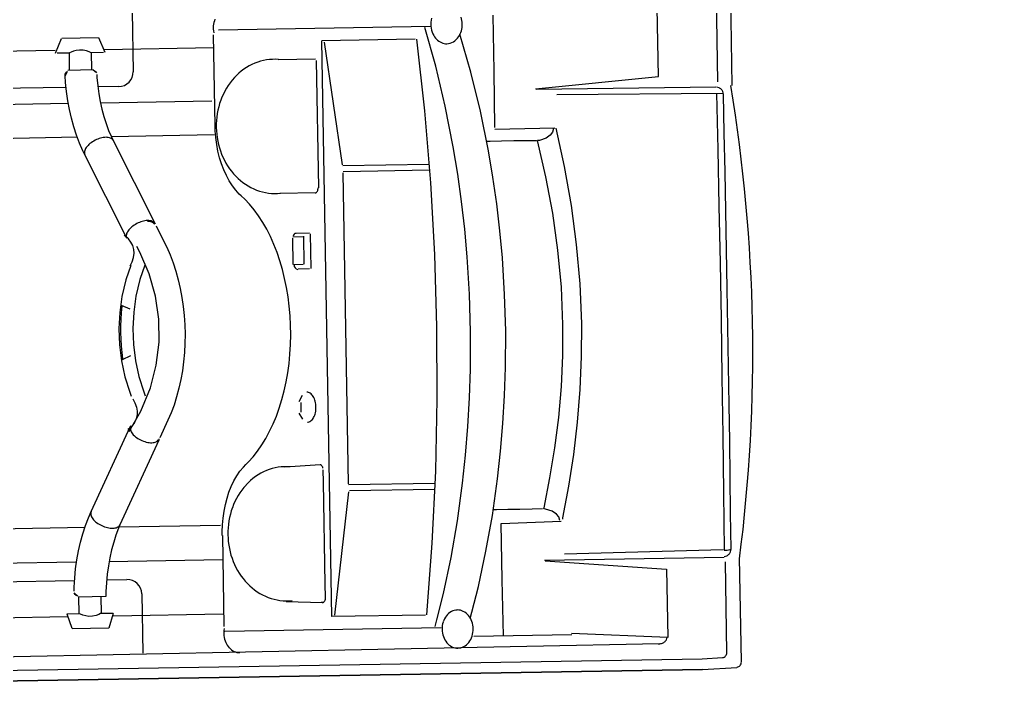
# Model space of a CAD drawing. Header units: metres. Extents: x 511.7 to 565.1, y 73.9 to 159.1.
# Drawn here: x 529.064 to 530.132, y 152.809 to 153.538 of the extents above; entities that cross this region are included whole.
import ezdxf

# ---------------------------------------------------------------- set-up
doc = ezdxf.new("R2010")
doc.units = ezdxf.units.M
doc.header["$MEASUREMENT"] = 0
doc.layers.get('0').update_dxf_attribs({"lineweight": 25})
doc.layers.add('fixtures', color=237, linetype='Continuous')
doc.layers.add('SEXER', color=5, linetype='Continuous')

# ---------------------------------------------------------------- blocks, each defined once
blk = doc.blocks.new('gdfg')
at = {"layer": 'fixtures'}
for p, q in [((10023.2, 8832.213), (10076.009, 8837.838)), ((10076.021, 8837.835), (10023.2, 8832.21)), ((10075.924, 8837.253), (10023.26, 8831.644)), ((10025.638, 8831.052), (10070.322, 8835.961)), ((10106.355, 8834.691), (10057.253, 8829.461)), ((10096.302, 8834.612), (10057.271, 8830.46)), ((10053.606, 8830.857), (10053.267, 8834.022)), ((10070.355, 8833.809), (10057.502, 8832.434)), ((10057.173, 8833.043), (10055.215, 8832.833)), ((10056.979, 8827.584), (10107.175, 8832.951)), ((10057.17, 8833.053), (10057.498, 8832.296)), ((10048.983, 8832.459), (10037.401, 8831.221)), ((10055.196, 8832.842), (10055.035, 8832.033)), ((10023.2, 8832.213), (10021.368, 8831.948)), ((10049.028, 8832.2), (10049.549, 8827.344)), ((10055.023, 8832.168), (10049.147, 8831.54)), ((10055.691, 8832.092), (10055.038, 8832.022)), ((10055.691, 8832.093), (10055.692, 8832.093)), ((10055.786, 8831.206), (10055.691, 8832.092)), ((10055.692, 8832.093), (10055.729, 8832.116)), ((10055.729, 8832.116), (10055.814, 8832.165)), ((10055.814, 8832.165), (10055.952, 8832.23)), ((10055.952, 8832.23), (10056.139, 8832.29)), ((10056.139, 8832.29), (10056.331, 8832.316)), ((10056.331, 8832.316), (10056.499, 8832.31)), ((10056.499, 8832.31), (10056.653, 8832.283)), ((10056.653, 8832.283), (10056.784, 8832.247)), ((10056.784, 8832.247), (10056.857, 8832.222)), ((10056.857, 8832.222), (10056.865, 8832.219)), ((10057.518, 8832.288), (10056.865, 8832.218)), ((10056.865, 8832.218), (10056.96, 8831.331)), ((10021.14, 8831.61), (10021.745, 8826.04)), ((10023.261, 8831.643), (10022.175, 8831.48)), ((10030.365, 8830.979), (10035.601, 8831.539)), ((10034.027, 8831.372), (10034.358, 8828.379)), ((10055.506, 8831.176), (10056.99, 8831.335)), ((10021.964, 8831.198), (10022.481, 8826.34)), ((10025.211, 8830.677), (10030.388, 8830.916)), ((10037.663, 8830.832), (10037.444, 8829.389)), ((10037.724, 8831.189), (10037.663, 8830.832)), ((10038.305, 8830.627), (10043.302, 8831.163)), ((10043.152, 8831.067), (10043.002, 8824.393)), ((10043.302, 8831.163), (10046.607, 8800.362)), ((10055.534, 8830.905), (10055.52, 8831.144)), ((10055.548, 8830.437), (10055.534, 8830.905)), ((10057.018, 8831.284), (10057.104, 8831.257)), ((10057.225, 8831.128), (10057.018, 8831.284)), ((10057.104, 8831.257), (10057.176, 8831.203)), ((10057.176, 8831.203), (10057.225, 8831.128)), ((10057.246, 8831.041), (10057.26, 8830.814)), ((10057.26, 8830.814), (10057.275, 8830.318)), ((10025.602, 8827.006), (10025.211, 8830.677)), ((10035.826, 8830.247), (10035.603, 8828.839)), ((10035.888, 8830.596), (10035.826, 8830.247)), ((10038.298, 8826.746), (10038.24, 8830.617)), ((10043.894, 8830.446), (10043.85, 8830.443)), ((10043.863, 8830.447), (10043.877, 8830.448)), ((10043.864, 8830.443), (10043.944, 8830.451)), ((10045.829, 8830.565), (10043.877, 8830.448)), ((10055.569, 8830.279), (10054.467, 8830.162)), ((10055.545, 8829.975), (10055.548, 8830.437)), ((10057.275, 8830.318), (10057.271, 8829.825)), ((10043.74, 8830.159), (10043.816, 8829.453)), ((10055.524, 8829.52), (10055.545, 8829.975)), ((10057.271, 8829.825), (10057.247, 8829.337)), ((10037.444, 8829.389), (10037.209, 8827.422)), ((10043.816, 8829.453), (10044.401, 8823.992)), ((10055.529, 8829.278), (10049.426, 8828.625)), ((10055.485, 8829.076), (10055.524, 8829.52)), ((10057.247, 8829.337), (10057.203, 8828.855)), ((10035.603, 8828.839), (10035.364, 8826.919)), ((10055.358, 8828.228), (10055.43, 8828.644)), ((10055.43, 8828.644), (10055.485, 8829.076)), ((10057.203, 8828.855), (10057.139, 8828.382)), ((10034.358, 8828.379), (10034.688, 8825.363)), ((10055.271, 8827.829), (10055.358, 8828.228)), ((10057.139, 8828.382), (10057.056, 8827.919)), ((10055.168, 8827.45), (10055.271, 8827.829)), ((10057.056, 8827.919), (10056.952, 8827.468)), ((10032.18, 8827.115), (10022.572, 8826.087)), ((10032.144, 8827.144), (10025.602, 8827.006)), ((10037.209, 8827.422), (10037.043, 8825.42)), ((10049.574, 8827.347), (10049.593, 8827.149)), ((10049.593, 8827.149), (10049.613, 8826.775)), ((10049.719, 8826.809), (10055.153, 8827.39)), ((10053.429, 8822.538), (10055.109, 8827.261)), ((10055.109, 8827.261), (10055.168, 8827.45)), ((10056.83, 8827.031), (10056.717, 8826.689)), ((10056.952, 8827.468), (10056.83, 8827.031)), ((10022.663, 8825.701), (10031.135, 8826.691)), ((10035.364, 8826.919), (10035.192, 8824.966)), ((10038.459, 8822.877), (10038.298, 8826.746)), ((10049.613, 8826.775), (10049.613, 8826.403)), ((10056.717, 8826.689), (10055.037, 8821.966)), ((10049.594, 8826.035), (10049.555, 8825.675)), ((10049.613, 8826.403), (10049.594, 8826.035)), ((10022.243, 8825.635), (10022.437, 8823.714)), ((10022.915, 8822.645), (10022.608, 8825.718)), ((10037.043, 8825.42), (10036.946, 8823.393)), ((10049.555, 8825.675), (10049.496, 8825.325)), ((10034.688, 8825.363), (10031.472, 8824.943)), ((10031.55, 8824.915), (10031.628, 8824.736)), ((10035.192, 8824.966), (10035.09, 8822.988)), ((10049.419, 8824.988), (10049.323, 8824.666)), ((10049.496, 8825.325), (10049.419, 8824.988)), ((10031.398, 8824.768), (10031.232, 8823.043)), ((10031.406, 8824.837), (10031.398, 8824.768)), ((10031.628, 8824.736), (10031.759, 8824.593)), ((10031.759, 8824.593), (10032.007, 8824.45)), ((10032.007, 8824.45), (10032.37, 8824.378)), ((10032.37, 8824.378), (10032.472, 8824.379)), ((10032.472, 8824.379), (10032.464, 8824.314)), ((10032.538, 8824.385), (10033.088, 8824.448)), ((10033.088, 8824.448), (10033.744, 8824.52)), ((10033.744, 8824.52), (10034.386, 8824.587)), ((10034.386, 8824.587), (10035.003, 8824.648)), ((10035.003, 8824.648), (10035.149, 8824.661)), ((10049.209, 8824.362), (10049.077, 8824.078)), ((10049.323, 8824.666), (10049.209, 8824.362)), ((10032.464, 8824.314), (10032.288, 8822.686)), ((10038.418, 8823.851), (10042.96, 8824.338)), ((10038.431, 8823.535), (10043.048, 8824.03)), ((10043.058, 8823.975), (10044.843, 8807.335)), ((10044.401, 8823.992), (10044.471, 8823.343)), ((10048.93, 8823.815), (10048.766, 8823.577)), ((10049.077, 8824.078), (10048.93, 8823.815)), ((10022.437, 8823.714), (10022.634, 8821.787)), ((10036.946, 8823.393), (10036.918, 8821.865)), ((10044.666, 8823.09), (10046.256, 8823.336)), ((10046.256, 8823.336), (10046.562, 8823.384)), ((10048.52, 8823.278), (10048.294, 8822.978)), ((10048.642, 8823.424), (10048.52, 8823.278)), ((10048.766, 8823.577), (10048.642, 8823.424)), ((10031.232, 8823.043), (10031.124, 8821.308)), ((10035.09, 8822.988), (10035.059, 8821.496)), ((10038.721, 8819.002), (10038.459, 8822.877)), ((10048.294, 8822.978), (10048.082, 8822.652)), ((10023.231, 8819.558), (10022.915, 8822.645)), ((10032.288, 8822.686), (10032.169, 8821.05)), ((10047.883, 8822.302), (10047.7, 8821.929)), ((10048.082, 8822.652), (10047.883, 8822.302)), ((10053.034, 8821.427), (10053.387, 8822.418)), ((10055.061, 8822.219), (10054.539, 8821.076)), ((10022.634, 8821.787), (10022.835, 8819.851)), ((10036.918, 8821.865), (10036.93, 8820.328)), ((10047.7, 8821.929), (10047.532, 8821.535)), ((10054.748, 8821.509), (10054.82, 8821.707)), ((10054.82, 8821.707), (10054.933, 8821.896)), ((10054.933, 8821.896), (10055.086, 8822.071)), ((10055.086, 8822.071), (10055.134, 8822.116)), ((10031.124, 8821.308), (10031.077, 8819.568)), ((10035.059, 8821.496), (10035.066, 8819.997)), ((10047.532, 8821.535), (10047.381, 8821.121)), ((10052.902, 8821.023), (10053.034, 8821.427)), ((10054.718, 8821.303), (10054.748, 8821.509)), ((10054.731, 8821.091), (10054.718, 8821.303)), ((10032.169, 8821.05), (10032.111, 8819.409)), ((10045.807, 8820.729), (10046.035, 8820.425)), ((10047.246, 8820.688), (10047.129, 8820.239)), ((10047.381, 8821.121), (10047.246, 8820.688)), ((10052.782, 8820.584), (10052.902, 8821.023)), ((10054.539, 8821.076), (10054.135, 8819.772)), ((10054.785, 8820.877), (10054.731, 8821.091)), ((10054.89, 8820.648), (10054.785, 8820.877)), ((10055.025, 8820.443), (10054.89, 8820.648)), ((10036.93, 8820.328), (10036.98, 8818.785)), ((10045.936, 8820.351), (10045.991, 8819.839)), ((10047.129, 8820.239), (10047.03, 8819.775)), ((10052.601, 8819.667), (10052.682, 8820.131)), ((10052.682, 8820.131), (10052.782, 8820.584)), ((10054.47, 8820.02), (10054.369, 8820.227)), ((10055.218, 8820.1), (10055.117, 8820.307)), ((10055.548, 8819.308), (10055.218, 8820.1)), ((10022.835, 8819.851), (10023.037, 8817.911)), ((10023.554, 8816.463), (10023.231, 8819.558)), ((10031.077, 8819.568), (10031.092, 8817.795)), ((10035.066, 8819.997), (10035.113, 8818.492)), ((10046.103, 8819.787), (10045.945, 8819.443)), ((10047.03, 8819.775), (10046.95, 8819.298)), ((10052.54, 8819.192), (10052.601, 8819.667)), ((10054.135, 8819.772), (10053.929, 8818.536)), ((10054.8, 8819.228), (10054.47, 8820.02)), ((10032.111, 8819.409), (10032.116, 8817.738)), ((10039.085, 8815.133), (10038.721, 8819.002)), ((10046.95, 8819.298), (10046.888, 8818.809)), ((10052.499, 8818.709), (10052.54, 8819.192)), ((10055.061, 8818.398), (10054.8, 8819.228)), ((10055.808, 8818.478), (10055.548, 8819.308)), ((10035.113, 8818.492), (10035.198, 8816.984)), ((10036.98, 8818.785), (10037.069, 8817.24)), ((10046.888, 8818.809), (10046.845, 8818.312)), ((10052.478, 8818.22), (10052.499, 8818.709)), ((10053.929, 8818.536), (10053.887, 8817.29)), ((10055.995, 8817.624), (10055.808, 8818.478)), ((10046.845, 8818.312), (10046.821, 8817.807)), ((10052.477, 8817.727), (10052.478, 8818.22)), ((10055.248, 8817.545), (10055.061, 8818.398)), ((10055.759, 8818.4), (10055.329, 8818.14)), ((10023.037, 8817.911), (10023.255, 8815.843)), ((10031.092, 8817.795), (10031.175, 8816.022)), ((10032.116, 8817.738), (10032.188, 8816.067)), ((10046.821, 8817.807), (10046.817, 8817.297)), ((10052.495, 8817.231), (10052.477, 8817.727)), ((10055.358, 8816.676), (10055.248, 8817.545)), ((10056.105, 8816.756), (10055.995, 8817.624)), ((10035.198, 8816.984), (10035.366, 8815.025)), ((10037.069, 8817.24), (10037.243, 8815.232)), ((10046.817, 8817.297), (10046.832, 8816.783)), ((10052.533, 8816.734), (10052.495, 8817.231)), ((10053.887, 8817.29), (10054.009, 8816.057)), ((10023.883, 8813.366), (10023.554, 8816.463)), ((10046.832, 8816.783), (10046.866, 8816.269)), ((10052.59, 8816.239), (10052.533, 8816.734)), ((10055.39, 8815.801), (10055.358, 8816.676)), ((10056.138, 8815.881), (10056.105, 8816.756)), ((10023.255, 8815.843), (10023.475, 8813.774)), ((10031.175, 8816.022), (10031.328, 8814.253)), ((10032.188, 8816.067), (10032.33, 8814.4)), ((10046.866, 8816.269), (10046.92, 8815.755)), ((10052.666, 8815.748), (10052.59, 8816.239)), ((10054.009, 8816.057), (10054.296, 8814.848)), ((10055.346, 8814.936), (10055.39, 8815.801)), ((10056.093, 8815.016), (10056.138, 8815.881)), ((10046.92, 8815.755), (10046.993, 8815.244)), ((10052.762, 8815.262), (10052.666, 8815.748)), ((10052.875, 8814.783), (10052.762, 8815.262)), ((10055.595, 8815.666), (10056.069, 8815.503)), ((10035.366, 8815.025), (10035.598, 8813.071)), ((10037.243, 8815.232), (10037.481, 8813.228)), ((10039.55, 8811.278), (10039.085, 8815.133)), ((10046.993, 8815.244), (10047.084, 8814.738)), ((10047.084, 8814.738), (10047.193, 8814.239)), ((10053.008, 8814.314), (10052.875, 8814.783)), ((10054.296, 8814.848), (10054.744, 8813.676)), ((10055.211, 8814.025), (10055.346, 8814.936)), ((10055.958, 8814.105), (10056.093, 8815.016)), ((10031.328, 8814.253), (10031.604, 8812.147)), ((10032.33, 8814.4), (10032.593, 8812.416)), ((10047.193, 8814.239), (10047.321, 8813.749)), ((10053.158, 8813.855), (10053.008, 8814.314)), ((10023.475, 8813.774), (10023.696, 8811.698)), ((10047.321, 8813.749), (10047.465, 8813.27)), ((10053.325, 8813.41), (10053.158, 8813.855)), ((10054.744, 8813.676), (10055.345, 8812.561)), ((10055.013, 8813.229), (10055.211, 8814.025)), ((10055.761, 8813.309), (10055.958, 8814.105)), ((10024.207, 8810.336), (10023.883, 8813.366)), ((10037.481, 8813.228), (10037.782, 8811.238)), ((10047.465, 8813.27), (10047.627, 8812.804)), ((10053.51, 8812.979), (10053.325, 8813.41)), ((10055.806, 8813.344), (10055.717, 8813.115)), ((10035.598, 8813.071), (10035.895, 8811.13)), ((10046.096, 8812.614), (10046.295, 8810.754)), ((10046.182, 8812.636), (10046.789, 8812.705)), ((10047.627, 8812.804), (10047.805, 8812.352)), ((10053.711, 8812.565), (10053.51, 8812.979)), ((10055.663, 8812.869), (10055.655, 8812.648)), ((10055.655, 8812.648), (10055.688, 8812.439)), ((10055.717, 8813.115), (10055.663, 8812.869)), ((10031.604, 8812.147), (10031.979, 8810.053)), ((10032.593, 8812.416), (10032.954, 8810.444)), ((10046.662, 8810.926), (10046.507, 8812.411)), ((10046.538, 8812.43), (10047.05, 8812.508)), ((10047.076, 8812.478), (10047.227, 8811.071)), ((10047.805, 8812.352), (10047.997, 8811.917)), ((10053.928, 8812.17), (10053.711, 8812.565)), ((10054.049, 8811.967), (10053.928, 8812.17)), ((10055.345, 8812.561), (10055.533, 8812.27)), ((10055.688, 8812.439), (10055.76, 8812.244)), ((10055.76, 8812.244), (10055.873, 8812.065)), ((10055.873, 8812.065), (10056.024, 8811.905)), ((10059.248, 8806.707), (10109.424, 8812.072)), ((10023.696, 8811.698), (10023.919, 8809.625)), ((10047.997, 8811.917), (10048.205, 8811.5)), ((10054.604, 8811.073), (10054.049, 8811.967)), ((10056.024, 8811.905), (10056.21, 8811.765)), ((10056.121, 8811.865), (10058.764, 8807.606)), ((10056.21, 8811.765), (10056.266, 8811.731)), ((10035.895, 8811.13), (10036.158, 8809.69)), ((10037.782, 8811.238), (10038.049, 8809.762)), ((10040.114, 8807.443), (10039.55, 8811.278)), ((10047.218, 8811.002), (10046.68, 8810.944)), ((10048.205, 8811.5), (10048.426, 8811.102)), ((10048.426, 8811.102), (10048.66, 8810.726)), ((10046.357, 8810.728), (10047.058, 8810.803)), ((10048.66, 8810.726), (10048.906, 8810.373)), ((10057.314, 8806.706), (10054.671, 8810.965)), ((10024.536, 8807.309), (10024.207, 8810.336)), ((10031.979, 8810.053), (10032.446, 8807.98)), ((10032.954, 8810.444), (10033.408, 8808.492)), ((10048.906, 8810.373), (10049.162, 8810.044)), ((10049.162, 8810.044), (10049.428, 8809.74)), ((10108.968, 8810.155), (10059.899, 8804.929)), ((10023.919, 8809.625), (10024.145, 8807.537)), ((10036.158, 8809.69), (10036.455, 8808.263)), ((10038.049, 8809.762), (10038.35, 8808.298)), ((10049.428, 8809.74), (10049.703, 8809.463)), ((10049.703, 8809.463), (10049.986, 8809.213)), ((10049.986, 8809.213), (10050.184, 8809.058)), ((10050.184, 8809.058), (10050.299, 8808.967)), ((10050.299, 8808.967), (10050.51, 8808.775)), ((10033.408, 8808.492), (10033.949, 8806.567)), ((10046.227, 8808.541), (10048.136, 8808.746)), ((10050.51, 8808.775), (10050.711, 8808.555)), ((10050.711, 8808.555), (10050.902, 8808.31)), ((10032.446, 8807.98), (10033, 8805.934)), ((10036.455, 8808.263), (10036.787, 8806.851)), ((10038.35, 8808.298), (10038.686, 8806.85)), ((10046.822, 8801.436), (10046.09, 8808.252)), ((10050.902, 8808.31), (10051.08, 8808.042)), ((10051.08, 8808.042), (10051.245, 8807.751)), ((10060.095, 8804.09), (10099.106, 8808.244)), ((10024.145, 8807.537), (10024.373, 8805.453)), ((10024.87, 8804.291), (10024.536, 8807.309)), ((10040.779, 8803.62), (10040.114, 8807.443)), ((10040.229, 8806.783), (10044.845, 8807.279)), ((10051.245, 8807.751), (10051.395, 8807.442)), ((10051.395, 8807.442), (10051.529, 8807.115)), ((10058.764, 8807.606), (10058.886, 8807.404)), ((10058.886, 8807.404), (10059.103, 8807.008)), ((10036.787, 8806.851), (10037.152, 8805.456)), ((10038.686, 8806.85), (10039.055, 8805.42)), ((10040.283, 8806.473), (10044.879, 8806.966)), ((10044.906, 8806.916), (10046.467, 8800.426)), ((10051.529, 8807.115), (10051.647, 8806.774)), ((10059.103, 8807.008), (10059.303, 8806.594)), ((10033.949, 8806.567), (10034.571, 8804.675)), ((10051.747, 8806.421), (10051.829, 8806.059)), ((10051.936, 8805.926), (10057.429, 8806.514)), ((10057.43, 8806.512), (10057.314, 8806.706)), ((10057.608, 8806.184), (10057.43, 8806.512)), ((10057.774, 8805.835), (10057.608, 8806.184)), ((10059.303, 8806.594), (10059.488, 8806.164)), ((10033, 8805.934), (10033.634, 8803.923)), ((10051.829, 8806.059), (10051.893, 8805.689)), ((10051.893, 8805.689), (10051.927, 8805.422)), ((10057.929, 8805.467), (10057.774, 8805.835)), ((10059.488, 8806.164), (10059.655, 8805.718)), ((10059.655, 8805.718), (10059.806, 8805.26)), ((10024.373, 8805.453), (10024.603, 8803.369)), ((10037.152, 8805.456), (10037.775, 8803.363)), ((10039.055, 8805.42), (10039.683, 8803.272)), ((10051.927, 8805.422), (10052.448, 8800.566)), ((10058.07, 8805.081), (10057.929, 8805.467)), ((10059.806, 8805.26), (10059.938, 8804.79)), ((10034.131, 8804.507), (10034.471, 8804.654)), ((10034.471, 8804.654), (10034.571, 8804.675)), ((10034.636, 8804.683), (10035.19, 8804.737)), ((10035.19, 8804.737), (10035.85, 8804.805)), ((10035.85, 8804.805), (10036.496, 8804.875)), ((10036.496, 8804.875), (10037.115, 8804.947)), ((10037.115, 8804.947), (10037.304, 8804.969)), ((10058.177, 8804.745), (10052.218, 8804.111)), ((10058.198, 8804.681), (10058.07, 8805.081)), ((10058.31, 8804.268), (10058.198, 8804.681)), ((10059.938, 8804.79), (10060.052, 8804.311)), ((10025.21, 8801.288), (10024.87, 8804.291)), ((10036.918, 8804.257), (10033.706, 8803.898)), ((10033.782, 8803.956), (10033.82, 8804.147)), ((10033.82, 8804.147), (10033.918, 8804.315)), ((10033.918, 8804.315), (10034.131, 8804.507)), ((10037.256, 8801.162), (10036.944, 8804.179)), ((10058.407, 8803.845), (10058.31, 8804.268)), ((10060.052, 8804.311), (10060.147, 8803.825)), ((10041.544, 8799.821), (10040.779, 8803.62)), ((10057.272, 8803.789), (10058.392, 8803.909)), ((10058.486, 8803.413), (10058.407, 8803.845)), ((10060.147, 8803.825), (10060.205, 8803.465)), ((10060.851, 8802.169), (10074.032, 8803.578)), ((10024.603, 8803.369), (10024.836, 8801.293)), ((10037.775, 8803.363), (10038.472, 8801.322)), ((10039.683, 8803.272), (10040.387, 8801.178)), ((10058.513, 8803.242), (10058.486, 8803.413)), ((10058.593, 8803.09), (10058.54, 8803.16)), ((10058.54, 8803.16), (10058.75, 8803.019)), ((10058.665, 8803.042), (10058.593, 8803.09)), ((10058.75, 8803.019), (10058.665, 8803.042)), ((10058.73, 8803.025), (10060.084, 8803.17)), ((10058.908, 8802.108), (10058.814, 8802.985)), ((10059.985, 8803.143), (10060.082, 8802.234)), ((10060.112, 8803.224), (10060.205, 8803.465)), ((10060.17, 8803.292), (10060.112, 8803.224)), ((10060.203, 8803.376), (10060.17, 8803.292)), ((10060.205, 8803.465), (10060.203, 8803.376)), ((10056.923, 8799.681), (10056.576, 8802.928)), ((10024.897, 8801.256), (10033.751, 8802.133)), ((10034.89, 8801.929), (10025.278, 8800.934)), ((10058.161, 8802.024), (10058.571, 8801.276)), ((10058.255, 8802.038), (10058.908, 8802.108)), ((10058.908, 8802.108), (10058.908, 8802.108)), ((10058.908, 8802.108), (10058.943, 8802.095)), ((10058.943, 8802.095), (10059.029, 8802.068)), ((10059.029, 8802.068), (10059.172, 8802.033)), ((10059.172, 8802.033), (10059.363, 8802.01)), ((10059.363, 8802.01), (10059.559, 8802.022)), ((10059.559, 8802.022), (10059.725, 8802.061)), ((10059.725, 8802.061), (10059.872, 8802.118)), ((10059.872, 8802.118), (10059.997, 8802.183)), ((10059.997, 8802.183), (10060.07, 8802.226)), ((10060.07, 8802.226), (10060.082, 8802.234)), ((10060.082, 8802.234), (10060.735, 8802.304)), ((10060.82, 8802.309), (10060.577, 8801.491)), ((10034.926, 8801.9), (10028.408, 8800.66)), ((10048.87, 8801.575), (10046.863, 8801.361)), ((10052.373, 8801.259), (10058.241, 8801.887)), ((10058.6, 8801.284), (10060.558, 8801.494)), ((10037.564, 8798.166), (10037.256, 8801.162)), ((10038.472, 8801.322), (10039.241, 8799.345)), ((10040.387, 8801.178), (10041.161, 8799.151)), ((10025.025, 8795.116), (10024.434, 8800.792)), ((10025.734, 8795.795), (10025.217, 8800.653)), ((10028.408, 8800.66), (10028.799, 8796.989)), ((10041.609, 8799.826), (10046.607, 8800.362)), ((10052.202, 8800.271), (10040.857, 8799.052))]:
    blk.add_line(p, q, dxfattribs=at)
for centre, radius, start, end in [((10048.139, 8832.836), 0.702, 70.5685, 95.9083), ((10048.092, 8832.711), 0.835, 47.7734, 70.356), ((10047.949, 8832.551), 1.05, 28.4678, 47.8555), ((10047.783, 8832.457), 1.24, 11.3092, 28.6532), ((10047.73, 8832.442), 1.296, 354.6619, 11.5056), ((10021.415, 8831.655), 0.271, 122.8683, 143.1572), ((10021.409, 8831.665), 0.259, 101.9967, 122.9042), ((10036.74, 8831.308), 1.063, 147.2323, 167.7716), ((10036.56, 8831.426), 0.848, 123.4786, 147.3511), ((10036.481, 8831.541), 0.708, 96.3457, 123.2587), ((10036.475, 8831.54), 0.708, 68.9466, 95.8596), ((10036.422, 8831.411), 0.848, 44.8542, 68.7267), ((10036.271, 8831.258), 1.063, 24.4337, 44.973), ((10021.414, 8831.653), 0.27, 163.1047, 183.4357), ((10021.419, 8831.652), 0.275, 143.0973, 163.1635), ((10022.233, 8831.214), 0.27, 163.1047, 183.4357), ((10022.238, 8831.213), 0.275, 143.0973, 163.1635), ((10022.235, 8831.216), 0.271, 122.8683, 143.1572), ((10022.229, 8831.226), 0.259, 101.9967, 122.9042), ((10036.898, 8831.269), 1.225, 167.5456, 186.2208), ((10036.125, 8831.187), 1.225, 5.9845, 24.6596), ((10036.126, 8831.182), 1.225, 347.5456, 6.2208), ((10025.536, 8830.68), 0.286, 156.9091, 185.7645), ((10025.609, 8830.647), 0.367, 132.0554, 156.5449), ((10025.705, 8830.542), 0.509, 112.5609, 132.2473), ((10025.757, 8830.427), 0.635, 95.8853, 112.8545), ((10036.898, 8831.264), 1.225, 185.9845, 204.6596), ((10036.284, 8831.142), 1.063, 327.2323, 347.7716), ((10054.384, 8830.94), 0.783, 186.0796, 276.0795), ((10036.752, 8831.192), 1.063, 204.4337, 224.973), ((10036.602, 8831.04), 0.848, 224.8542, 248.7267), ((10036.548, 8830.91), 0.708, 248.9466, 275.8596), ((10036.542, 8830.91), 0.708, 276.3457, 303.2587), ((10036.463, 8831.025), 0.848, 303.4786, 327.3511), ((10044.174, 8830.207), 0.437, 172.573, 186.2926), ((10044.064, 8830.224), 0.326, 156.304, 173.0054), ((10043.941, 8830.281), 0.19, 132.946, 156.9405), ((10043.886, 8830.339), 0.11, 98.4581, 132.7987), ((10043.876, 8830.342), 0.101, 96.7534, 126.0727), ((10043.882, 8830.352), 0.0962, 93.4129, 97.3783), ((10043.954, 8830.359), 0.0924, 93.413, 96.1307), ((10046.052, 8827.757), 2.788, 74.2498, 101.0442), ((10045.955, 8827.456), 3.104, 49.0883, 74.035), ((10045.606, 8827.049), 3.64, 26.6963, 49.1309), ((10045.241, 8826.852), 4.055, 5.9999, 26.873), ((10045.243, 8826.837), 4.054, 345.221, 6.207), ((10055.333, 8827.181), 0.238, 156.9293, 160.4153), ((10055.379, 8827.152), 0.292, 118.3486, 155.2167), ((10055.525, 8826.886), 0.595, 95.6178, 118.6066), ((10055.593, 8826.364), 1.122, 81.4475, 96.4623), ((10055.543, 8825.945), 1.544, 69.7849, 81.8991), ((10055.558, 8825.962), 1.522, 57.893, 70.1196), ((10055.803, 8826.335), 1.076, 42.9287, 58.3669), ((10056.188, 8826.681), 0.559, 19.8308, 43.8069), ((10056.45, 8826.776), 0.28, 341.9824, 19.8557), ((10108.753, 8822.725), 87.075, 177.7691, 194.58385), ((10022.641, 8825.666), 0.397, 120.9702, 142.0705), ((10022.637, 8825.671), 0.39, 99.6289, 120.9655), ((10022.648, 8825.661), 0.405, 162.9297, 183.7439), ((10022.338, 8825.515), 0.153, 100.7878, 128.4277), ((10022.645, 8825.662), 0.403, 142.0594, 162.9505), ((10022.623, 8824.6), 1.11, 99.5077, 106.4019), ((10022.853, 8823.36), 2.371, 95.9312, 100.0419), ((10045.645, 8826.72), 3.635, 322.8291, 345.4001), ((10046.072, 8826.393), 3.098, 297.7587, 322.87), ((10046.227, 8826.122), 2.785, 270.5871, 297.5366), ((10044.814, 8823.345), 0.329, 197.1202, 214.2757), ((10044.699, 8823.264), 0.189, 213.5334, 238.4106), ((10044.656, 8823.194), 0.106, 238.5492, 274.9136), ((10053.658, 8822.457), 0.243, 160.5217, 175.7159), ((10053.677, 8822.418), 0.241, 141.5172, 153.5369), ((10053.766, 8822.331), 0.365, 106.2913, 139.4308), ((10053.901, 8821.92), 0.798, 87.7168, 107.351), ((10053.897, 8821.384), 1.333, 74.5776, 88.4693), ((10053.857, 8821.193), 1.528, 62.3356, 75.0083), ((10054.018, 8821.48), 1.199, 47.893, 62.8149), ((10054.394, 8821.881), 0.65, 26.2706, 48.8042), ((10054.71, 8822.033), 0.299, 349.1651, 26.9059), ((10054.808, 8822.048), 0.243, 325.1304, 340.3247), ((10045.751, 8820.371), 0.552, 132.2467, 156.6496), ((10045.596, 8820.54), 0.322, 97.1884, 132.0404), ((10046.443, 8820.15), 1.284, 172.4559, 186.2969), ((10046.116, 8820.201), 0.954, 155.9968, 172.9009), ((10046.444, 8820.143), 1.284, 185.9513, 199.7924), ((10046.135, 8820.024), 0.954, 199.3473, 216.2514), ((10045.814, 8819.781), 0.552, 215.5986, 240.0015), ((10045.699, 8819.582), 0.322, 240.2079, 275.0599), ((10044.105, 8815.685), 11.957, 359.3028, 12.9454), ((10046.798, 8812.5), 0.223, 359.9308, 88.6661), ((10055.608, 8811.759), 0.553, 328.7858, 352.7053), ((10055.876, 8811.747), 0.238, 16.4746, 24.9927), ((10055.88, 8811.724), 0.279, 352.7011, 30.3003), ((10054.812, 8812.351), 1.553, 290.9065, 302.8641), ((10054.84, 8812.323), 1.514, 302.5379, 314.7008), ((10055.163, 8812.01), 1.064, 314.2322, 329.648), ((10047.056, 8810.951), 0.147, 277.3436, 6.0789), ((10054.909, 8811.123), 0.286, 213.6591, 253.5908), ((10054.922, 8811.173), 0.292, 220.3697, 255.8587), ((10055.001, 8811.427), 0.603, 253.387, 277.7546), ((10055.001, 8811.469), 0.598, 255.4492, 277.4774), ((10054.948, 8811.971), 1.149, 276.6889, 291.335), ((10046.538, 8808.296), 0.437, 172.573, 186.2926), ((10046.428, 8808.313), 0.326, 156.304, 173.0054), ((10046.304, 8808.37), 0.19, 132.946, 156.9405), ((10046.25, 8808.428), 0.11, 98.4581, 132.7987), ((10048.631, 8805.989), 2.788, 74.2498, 101.0442), ((10048.534, 8805.688), 3.104, 49.0883, 74.035), ((10048.186, 8805.282), 3.64, 26.6963, 49.1309), ((10058.246, 8807.502), 0.559, 328.4413, 352.4175), ((10058.522, 8807.465), 0.28, 352.3925, 30.2658), ((10047.82, 8805.084), 4.055, 5.9999, 26.873), ((10057.459, 8808.084), 1.544, 290.3492, 302.4633), ((10057.478, 8808.071), 1.522, 302.1286, 314.3553), ((10057.796, 8807.758), 1.076, 313.8813, 329.3196), ((10057.516, 8806.832), 0.238, 211.8329, 215.3189), ((10057.555, 8806.87), 0.292, 217.0315, 253.8997), ((10057.642, 8807.161), 0.595, 253.6417, 276.6305), ((10057.598, 8807.686), 1.122, 275.7859, 290.8008), ((10047.823, 8805.069), 4.054, 345.221, 6.207), ((10057.354, 8803.011), 0.783, 96.0782, 186.0929), ((10048.652, 8804.625), 3.098, 297.7587, 322.87), ((10048.807, 8804.354), 2.785, 270.5871, 297.5366), ((10025.236, 8801.352), 0.405, 188.4145, 209.2287), ((10025.235, 8801.351), 0.403, 209.2079, 230.099), ((10025.231, 8801.346), 0.397, 230.0878, 251.1881), ((10025.229, 8801.34), 0.39, 251.1929, 272.5295), ((10051.201, 8800.078), 1.297, 359.9718, 16.6059), ((10040.086, 8799.072), 0.889, 126.4397, 152.0588), ((10039.977, 8799.214), 0.711, 96.4698, 126.191), ((10039.97, 8799.223), 0.701, 71.219, 95.9242), ((10039.926, 8799.104), 0.828, 48.8924, 71.0142), ((10051.263, 8800.073), 1.235, 342.9672, 0.1614), ((10040.292, 8798.956), 1.127, 151.7357, 169.794), ((10039.79, 8798.947), 1.035, 29.9028, 48.9591), ((10039.617, 8798.844), 1.237, 10.17, 30.0294), ((10040.44, 8798.925), 1.278, 169.6139, 186.2155), ((10040.441, 8798.921), 1.278, 186.0327, 202.6344), ((10039.569, 8798.829), 1.287, 351.1248, 10.4632)]:
    blk.add_arc(centre, radius, start, end, dxfattribs=at)

msp = doc.modelspace()

# ---------------------------------------------------------------- hatches: boundary and pattern name
h = msp.add_hatch()
h.set_pattern_fill('ANGLE', color=256, scale=0.22)
h.set_pattern_definition([(0, (-147.6533, 48.98411), (0, 0.0605), [0.044, -0.0165]), (90, (-147.6533, 48.98411), (-0.0605, 4e-18), [0.044, -0.0165])])
h.paths.add_polyline_path([(561.9448, 159.0335), (561.4948, 159.0335), (561.4948, 158.6835), (561.9448, 158.6835)])
h.paths.add_polyline_path([(561.9459, 154.4754), (561.5959, 154.4754), (561.5959, 154.0254), (561.9459, 154.0254)])
h.paths.add_polyline_path([(560.1513, 134.4713), (559.8013, 134.4713), (559.8013, 134.0213), (560.1513, 134.0213), (560.1513, 134.0216)])
h.paths.add_polyline_path([(514.2405, 124.2734), (513.7905, 124.2734), (513.7905, 123.9234), (514.2405, 123.9234)])
h.paths.add_polyline_path([(513.9461, 124.0974, -1), (513.8461, 124.0974, -1)], flags=16)
h.paths.add_polyline_path([(514.0302, 134.372), (513.7944, 134.372), (513.7941, 133.922), (514.0302, 133.922)])
h.paths.add_polyline_path([(514.1441, 134.372), (514.0302, 134.372), (514.0302, 133.922), (514.1441, 133.922)])
h.paths.add_polyline_path([(520.1781, 154.0348), (519.944, 154.0348), (519.944, 153.5848), (520.1781, 153.5848)])
h.paths.add_polyline_path([(520.294, 154.0348), (520.1781, 154.0348), (520.1781, 153.5848), (520.294, 153.5848)])

# ---------------------------------------------------------------- linework, layer by layer
at = {"layer": 'SEXER'}
msp.add_line((529.2768, 153.3967), (529.2755, 153.4039), dxfattribs=at)
msp.add_arc((529.3483, 153.4269), 0.0727, 137.7077, 160.2787, dxfattribs=at)

# ---------------------------------------------------------------- block references
at = {"xscale": 0.019999999999999993, "yscale": 0.019999999999999993, "zscale": 0.019999999999999993, "rotation": 174.87859352088338}
msp.add_blockref('gdfg', (745.2302, 310.8835), dxfattribs=at)

doc.saveas('drawing.dxf')
